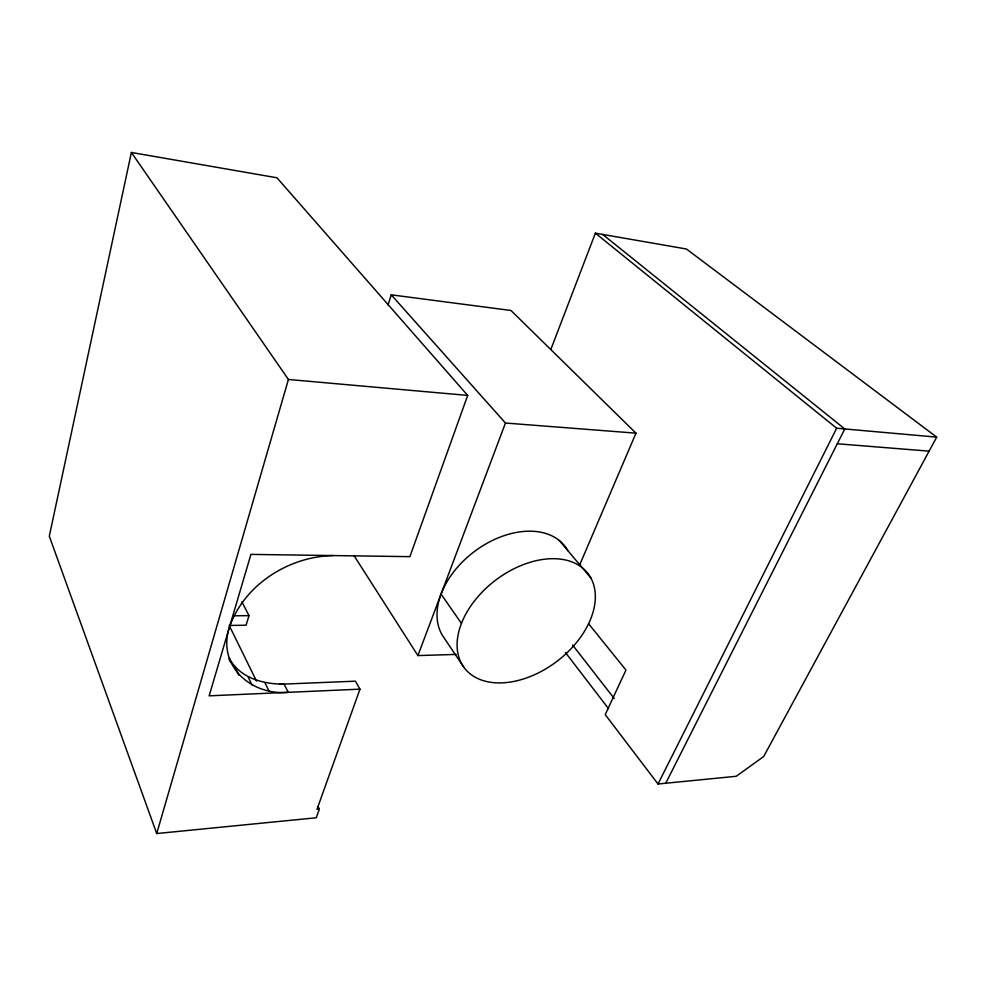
<?xml version="1.0" encoding="UTF-8"?>
<svg xmlns="http://www.w3.org/2000/svg" width="986" height="986" viewBox="0 0 986 986"><rect width="100%" height="100%" fill="white"/><g stroke="black" fill="none" stroke-linecap="round" stroke-linejoin="round"><path stroke-width="1.48" d="M319.365 809.112L316.999 809.333L359.964 689.152L209.155 695.833L250.925 554.391L409.88 556.659L467.684 395.423L276.943 177.776L131.384 152.46L49.3 536.199L156.725 833.54L316.26 817.776L319.365 809.112L318.01 806.351M156.725 833.54L288.417 379.474L131.384 152.46M241.964 601.953L248.977 615.634L246.093 625.21L229.257 625.469M387.991 305.044L391.245 294.826L510.97 310.479L635.982 433.162L579.46 565.446M456.087 654.421L417.904 655.579L505.461 423.031L391.245 294.826M550.829 349.488L595.384 233.164L686.416 249.002L936.7 437.131L763.682 756.533L736.222 776.278L658.019 784.006L605.231 714.628L625.962 670.061L588.617 623.768M658.019 784.006L836.67 428.232L936.7 437.131M665.747 783.241L844.78 428.959L602.68 234.434M333.132 555.562C288.775 556.474 244.368 584.513 229.43 627.145C216.797 665.686 251.208 695.783 288.282 692.32L284.054 684.074C263.41 684.383 239.401 677.887 229.319 658.204M279.519 684.259L355.391 681.178L359.964 689.152M233.633 615.806L248.977 615.634M505.461 423.031L635.982 433.162M837.299 443.762L929.108 451.144M288.417 379.474L467.684 395.423M595.384 233.164L836.67 428.232M559.308 540.501L590.836 577.919A77.771 50.878 -37.3 0 1 515.21 681.153A77.771 50.878 -37.3 0 1 472.627 603.358A77.771 50.878 -37.3 0 1 590.836 577.919M572.62 645.066L614.229 698.532M565.422 652.485L608.547 708.7M441.062 594.09L461.448 623.411M463.74 667.103L443.823 637.461A75.823 50.976 -37.2 0 1 477.569 549.214A75.823 50.976 -37.2 0 1 567.899 550.693M354.122 555.796L417.904 655.579M264.877 682.669L269.005 690.989M229.43 625.937L256.471 681.018M248.065 676.852L252.133 685.208M234.828 666.856L238.834 675.25M229.023 659.24L230.169 661.643"/></g></svg>
